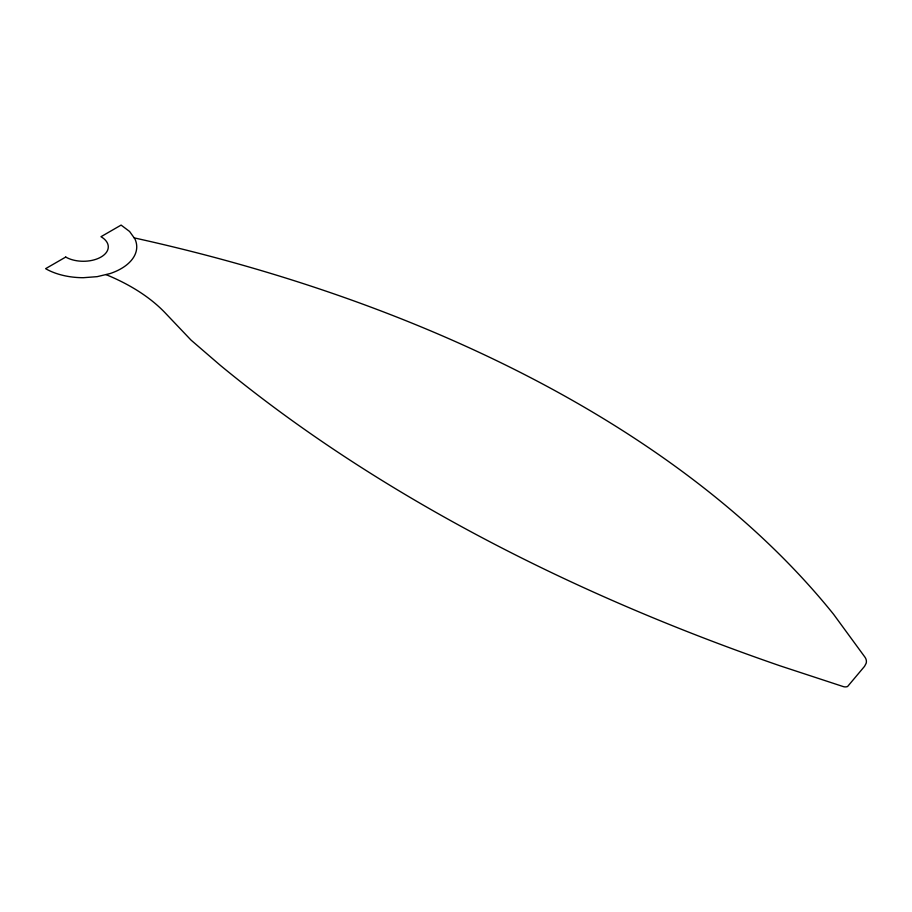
<?xml version="1.0" encoding="UTF-8"?>
<svg xmlns="http://www.w3.org/2000/svg" width="912" height="912" viewBox="0 0 912 912"><rect width="100%" height="100%" fill="white"/><g stroke="black" fill="none" stroke-linecap="round" stroke-linejoin="round"><path stroke-width="1.37" d="M134.189 237.884A1270.177 733.328 0 0 1 833.614 614.323L864.838 657.005A19.916 11.491 0 0 1 866.161 663.286L864.542 666.341L847.579 686.519A4.081 2.348 0 0 1 843.315 686.599L780.205 665.874A1827.979 1055.378 0 0 1 220.214 365.256L191.03 340.096L164.981 312.679A197.813 114.205 0 0 0 105.906 274.569M65.721 257.059L45.6 268.675A53.386 30.826 0 0 0 83.345 277.704L97.162 276.655L110.044 273.577A53.386 30.826 0 0 0 134.919 238.91L129.584 231.477L121.102 225.093L100.981 236.71A24.932 14.387 0 0 1 100.981 257.059A24.932 14.387 0 0 1 65.721 257.059"/></g></svg>
